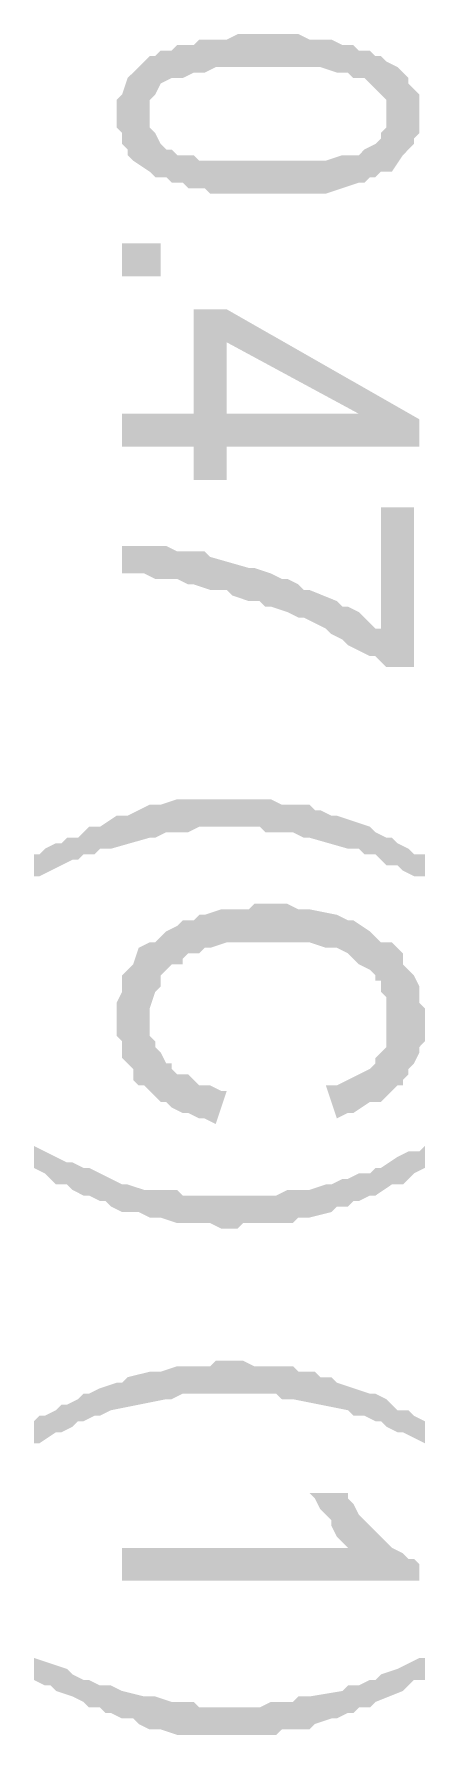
# Model space of a CAD drawing. Header units: inches. Extents: x -186 to 186, y -282 to 282.
# Drawn here: x 73.85 to 76.48, y -213.15 to -201.7 of the extents above; entities that cross this region are included whole.
import ezdxf

# ---------------------------------------------------------------- set-up
doc = ezdxf.new("R2010")
doc.units = ezdxf.units.IN
doc.header["$MEASUREMENT"] = 0
doc.layers.add('H', color=7, linetype='CONTINUOUS', lineweight=100)

msp = doc.modelspace()

# ---------------------------------------------------------------- hatches: boundary and pattern name
at = {"layer": 'H', "linetype": 'Continuous'}
for points in [[(76.444, -202.259), (76.444, -202.185), (76.444, -202.111), (76.407, -202.074), (76.37, -202.037), (76.37, -202), (76.333, -201.963), (76.296, -201.926), (76.222, -201.889), (76.185, -201.852), (76.148, -201.852), (76.111, -201.815), (76.037, -201.815), (76, -201.778), (75.963, -201.778), (75.926, -201.778), (75.852, -201.741), (75.815, -201.741), (75.741, -201.741), (75.704, -201.741), (75.63, -201.704), (75.222, -201.704), (75.148, -201.741), (75.111, -201.741), (75.037, -201.741), (74.963, -201.741), (74.926, -201.778), (74.889, -201.778), (74.815, -201.778), (74.778, -201.815), (74.741, -201.815), (74.704, -201.815), (74.667, -201.852), (74.63, -201.852), (74.593, -201.889), (74.63, -202.259), (74.63, -202.222), (74.63, -202.148), (74.667, -202.111), (74.704, -202.037), (74.778, -202), (74.815, -202), (74.852, -202), (74.926, -201.963), (74.963, -201.963), (75, -201.963), (75.074, -201.926), (75.185, -201.926), (75.259, -201.926), (75.556, -201.926), (75.63, -201.926), (75.778, -201.926), (75.889, -201.963), (75.926, -201.963), (75.963, -201.963), (76, -202), (76.037, -202), (76.074, -202), (76.111, -202.037), (76.148, -202.074), (76.185, -202.111), (76.222, -202.148), (76.222, -202.185), (76.222, -202.222), (76.259, -202.63), (76.333, -202.519), (76.37, -202.481), (76.407, -202.444), (76.407, -202.407), (76.444, -202.37), (76.444, -202.296)], [(76.259, -202.63), (76.222, -202.222), (76.222, -202.296), (76.222, -202.333), (76.185, -202.37), (76.185, -202.407), (76.148, -202.444), (76.074, -202.481), (76.037, -202.519), (76, -202.519), (75.963, -202.519), (75.926, -202.519), (75.815, -202.556), (75.778, -202.556), (75.704, -202.556), (75.148, -202.556), (75.074, -202.556), (75.037, -202.556), (74.963, -202.556), (74.926, -202.519), (74.889, -202.519), (74.852, -202.519), (74.815, -202.519), (74.778, -202.481), (74.741, -202.481), (74.704, -202.444), (74.667, -202.37), (74.63, -202.333), (74.63, -202.296), (74.63, -202.259), (74.593, -201.889), (74.556, -201.926), (74.481, -202), (74.444, -202.111), (74.407, -202.148), (74.407, -202.185), (74.407, -202.259), (74.407, -202.296), (74.407, -202.333), (74.444, -202.37), (74.444, -202.444), (74.481, -202.481), (74.481, -202.519), (74.519, -202.556), (74.63, -202.63), (74.667, -202.667), (74.704, -202.667), (74.741, -202.667), (74.778, -202.704), (74.852, -202.704), (74.889, -202.741), (74.926, -202.741), (75, -202.741), (75.037, -202.778), (75.111, -202.778), (75.222, -202.778), (75.296, -202.778), (75.556, -202.778), (75.63, -202.778), (75.704, -202.778), (75.778, -202.778), (75.815, -202.778), (76.037, -202.704), (76.074, -202.704), (76.111, -202.667), (76.148, -202.667), (76.185, -202.63), (76.222, -202.63)], [(74.444, -203.333), (74.704, -203.333), (74.704, -203.111), (74.444, -203.111)], [(76.444, -204.481), (76.444, -204.296), (75.148, -203.556), (74.926, -203.556), (74.926, -204.259), (74.444, -204.259), (74.444, -204.481), (74.926, -204.481), (74.926, -204.704), (75.148, -204.704), (75.148, -203.778), (76.037, -204.259)], [(76.444, -204.481), (76.037, -204.259), (75.148, -204.259), (75.148, -203.778), (75.148, -204.481)], [(76.407, -205.963), (76.407, -204.889), (76.185, -204.889), (76.185, -205.704), (76.148, -205.704), (76.111, -205.667), (76.074, -205.63), (76.037, -205.593), (75.963, -205.556), (75.926, -205.556), (75.889, -205.519), (75.704, -205.444), (75.667, -205.444), (75.63, -205.407), (75.556, -205.37), (75.519, -205.37), (75.444, -205.333), (75.333, -205.296), (75.296, -205.296), (75.037, -205.222), (75, -205.185), (74.926, -205.185), (74.852, -205.185), (74.815, -205.185), (74.741, -205.148), (74.704, -205.148), (74.593, -205.148), (74.519, -205.148), (74.444, -205.148), (74.444, -205.333), (74.481, -205.333), (74.593, -205.333), (74.667, -205.37), (74.704, -205.37), (74.815, -205.37), (74.889, -205.407), (74.926, -205.407), (75.037, -205.444), (75.111, -205.444), (75.148, -205.444), (75.185, -205.481), (75.296, -205.519), (75.37, -205.519), (75.407, -205.556), (75.444, -205.556), (75.556, -205.593), (75.63, -205.63), (75.667, -205.63), (75.815, -205.704), (75.852, -205.741), (75.926, -205.778), (75.963, -205.815), (76.037, -205.852), (76.111, -205.889), (76.148, -205.889), (76.185, -205.926), (76.222, -205.963)], [(76.481, -207.37), (76.481, -207.222), (76.407, -207.222), (76.37, -207.185), (76.296, -207.148), (76.259, -207.111), (76.222, -207.111), (76.148, -207.074), (76.111, -207.037), (76, -207), (75.889, -206.963), (75.852, -206.963), (75.778, -206.926), (75.741, -206.926), (75.704, -206.889), (75.63, -206.889), (75.593, -206.889), (75.519, -206.889), (75.444, -206.852), (75.333, -206.852), (75.259, -206.852), (75.074, -206.852), (75.037, -206.852), (74.889, -206.852), (74.852, -206.852), (74.815, -206.852), (74.704, -206.889), (74.63, -206.889), (74.481, -206.963), (74.444, -206.963), (74.407, -206.963), (74.296, -207.037), (74.222, -207.037), (74.185, -207.074), (74.148, -207.111), (74.074, -207.111), (74.037, -207.148), (74, -207.148), (73.926, -207.185), (73.889, -207.222), (73.852, -207.222), (73.852, -207.37), (73.889, -207.37), (74.111, -207.259), (74.148, -207.259), (74.185, -207.222), (74.259, -207.222), (74.296, -207.185), (74.37, -207.185), (74.63, -207.111), (74.667, -207.111), (74.741, -207.074), (74.778, -207.074), (74.852, -207.074), (74.889, -207.074), (74.963, -207.037), (75.37, -207.037), (75.407, -207.074), (75.481, -207.074), (75.519, -207.074), (75.593, -207.074), (75.667, -207.111), (75.704, -207.111), (75.963, -207.185), (76, -207.185), (76.037, -207.185), (76.074, -207.222), (76.148, -207.222), (76.185, -207.259), (76.222, -207.296), (76.296, -207.296), (76.333, -207.333), (76.407, -207.37)], [(76.259, -207.815), (76.185, -207.815), (76.148, -207.778), (76.111, -207.741), (76, -207.667), (75.963, -207.667), (75.889, -207.63), (75.704, -207.593), (75.63, -207.593), (75.556, -207.556), (75.333, -207.556), (75.296, -207.593), (75.222, -207.593), (75.185, -207.593), (75.111, -207.593), (75, -207.63), (74.963, -207.63), (74.926, -207.667), (74.852, -207.667), (74.815, -207.704), (74.741, -207.741), (74.704, -207.778), (74.667, -207.815), (74.63, -207.815), (74.556, -207.852), (74.519, -207.963), (74.481, -208), (74.444, -208.037), (74.444, -208.111), (74.444, -208.148), (74.407, -208.222), (74.407, -208.259), (74.407, -208.333), (74.407, -208.37), (74.407, -208.444), (74.444, -208.481), (74.444, -208.519), (74.444, -208.593), (74.481, -208.63), (74.519, -208.667), (74.519, -208.741), (74.556, -208.778), (74.593, -208.778), (74.63, -208.815), (74.63, -208.333), (74.63, -208.296), (74.63, -208.259), (74.667, -208.148), (74.704, -208.111), (74.704, -208.037), (74.741, -208), (74.778, -207.963), (74.852, -207.963), (74.852, -207.926), (74.889, -207.889), (74.963, -207.889), (75, -207.852), (75.037, -207.852), (75.148, -207.815), (75.185, -207.815), (75.259, -207.815), (75.333, -207.815), (75.593, -207.815), (75.667, -207.815), (75.704, -207.815), (75.815, -207.852), (75.852, -207.852), (75.889, -207.852), (75.963, -207.889), (76.037, -207.963), (76.111, -208), (76.148, -208.037), (76.148, -208.074), (76.185, -208.074), (76.185, -208.148), (76.222, -208.185), (76.222, -208.222), (76.222, -208.296), (76.222, -208.333)], [(76.481, -208.333), (76.481, -208.259), (76.444, -208.222), (76.444, -208.148), (76.444, -208.111), (76.407, -208.037), (76.37, -208), (76.333, -207.963), (76.333, -207.889), (76.296, -207.852), (76.259, -207.815), (76.222, -208.333), (76.222, -208.444), (76.222, -208.481), (76.222, -208.519), (76.148, -208.593), (76.148, -208.63), (76.111, -208.667), (76.037, -208.704), (75.963, -208.741), (75.889, -208.778), (75.815, -208.778), (75.889, -209), (75.963, -208.963), (76, -208.963), (76.111, -208.889), (76.185, -208.889), (76.259, -208.815), (76.296, -208.778), (76.333, -208.778), (76.333, -208.741), (76.37, -208.704), (76.37, -208.667), (76.407, -208.63), (76.444, -208.556), (76.444, -208.519), (76.481, -208.481), (76.481, -208.407)], [(75.148, -208.815), (75.111, -208.815), (75.037, -208.778), (74.963, -208.778), (74.926, -208.741), (74.889, -208.704), (74.815, -208.704), (74.778, -208.667), (74.778, -208.63), (74.741, -208.63), (74.704, -208.556), (74.667, -208.519), (74.667, -208.481), (74.63, -208.444), (74.63, -208.37), (74.63, -208.333), (74.63, -208.815), (74.667, -208.852), (74.704, -208.889), (74.741, -208.889), (74.778, -208.926), (74.852, -208.963), (74.889, -208.963), (74.963, -209), (75, -209), (75.074, -209.037)], [(76.481, -209.333), (76.481, -209.185), (76.444, -209.222), (76.37, -209.222), (76.296, -209.259), (76.185, -209.333), (76.148, -209.333), (76.111, -209.37), (76.037, -209.37), (75.963, -209.407), (75.926, -209.407), (75.852, -209.444), (75.815, -209.444), (75.704, -209.481), (75.63, -209.481), (75.593, -209.481), (75.556, -209.481), (75.481, -209.519), (75.444, -209.519), (75.37, -209.519), (74.963, -209.519), (74.926, -209.519), (74.852, -209.519), (74.815, -209.481), (74.778, -209.481), (74.667, -209.481), (74.593, -209.481), (74.481, -209.444), (74.444, -209.444), (74.37, -209.407), (74.296, -209.37), (74.222, -209.333), (74.185, -209.333), (74.111, -209.296), (74.074, -209.296), (73.852, -209.185), (73.852, -209.333), (73.926, -209.37), (73.963, -209.407), (74, -209.444), (74.074, -209.444), (74.111, -209.481), (74.185, -209.519), (74.222, -209.519), (74.296, -209.556), (74.333, -209.556), (74.37, -209.593), (74.444, -209.63), (74.519, -209.63), (74.556, -209.63), (74.63, -209.667), (74.667, -209.667), (74.704, -209.667), (74.815, -209.704), (74.889, -209.704), (74.926, -209.704), (75.037, -209.704), (75.111, -209.741), (75.222, -209.741), (75.259, -209.704), (75.37, -209.704), (75.444, -209.704), (75.481, -209.704), (75.519, -209.704), (75.593, -209.704), (75.63, -209.667), (75.704, -209.667), (75.852, -209.63), (75.889, -209.593), (75.963, -209.593), (76, -209.556), (76.037, -209.556), (76.111, -209.519), (76.148, -209.519), (76.259, -209.444), (76.333, -209.444), (76.37, -209.407), (76.407, -209.37)], [(76.481, -211.185), (76.481, -211.037), (76.407, -211), (76.37, -210.963), (76.296, -210.963), (76.259, -210.926), (76.222, -210.889), (76.148, -210.852), (76.111, -210.852), (76, -210.815), (75.889, -210.778), (75.852, -210.741), (75.778, -210.741), (75.741, -210.704), (75.704, -210.704), (75.63, -210.704), (75.593, -210.667), (75.519, -210.667), (75.444, -210.667), (75.333, -210.667), (75.259, -210.63), (75.074, -210.63), (75.037, -210.667), (74.889, -210.667), (74.852, -210.667), (74.815, -210.667), (74.704, -210.704), (74.63, -210.704), (74.481, -210.741), (74.444, -210.778), (74.407, -210.778), (74.296, -210.815), (74.222, -210.852), (74.185, -210.852), (74.148, -210.889), (74.074, -210.926), (74.037, -210.926), (74, -210.963), (73.926, -211), (73.889, -211), (73.852, -211.037), (73.852, -211.185), (73.889, -211.185), (74, -211.111), (74.037, -211.111), (74.111, -211.074), (74.148, -211.037), (74.185, -211.037), (74.259, -211), (74.296, -211), (74.37, -210.963), (74.741, -210.889), (74.778, -210.889), (74.852, -210.852), (74.889, -210.852), (74.963, -210.852), (75.37, -210.852), (75.407, -210.852), (75.481, -210.852), (75.519, -210.889), (75.593, -210.889), (75.963, -210.963), (76, -211), (76.037, -211), (76.074, -211), (76.148, -211.037), (76.185, -211.037), (76.222, -211.074), (76.296, -211.111), (76.333, -211.111), (76.407, -211.148)], [(76.444, -212.111), (76.444, -212), (76.407, -211.963), (76.37, -211.963), (76.333, -211.926), (76.259, -211.889), (76.222, -211.852), (76.185, -211.815), (76.148, -211.778), (76.111, -211.741), (76.074, -211.704), (76.037, -211.667), (76, -211.593), (76, -211.889), (74.444, -211.889), (74.444, -212.111)], [(76, -211.593), (75.963, -211.556), (75.963, -211.519), (75.704, -211.519), (75.741, -211.556), (75.778, -211.63), (75.815, -211.667), (75.852, -211.704), (75.852, -211.741), (75.889, -211.815), (75.926, -211.852), (75.963, -211.889), (76, -211.889)], [(76.481, -212.778), (76.481, -212.63), (76.444, -212.63), (76.37, -212.667), (76.296, -212.704), (76.185, -212.741), (76.148, -212.778), (76.111, -212.778), (76.037, -212.815), (75.963, -212.815), (75.926, -212.852), (75.704, -212.889), (75.63, -212.889), (75.593, -212.926), (75.556, -212.926), (75.481, -212.926), (75.444, -212.926), (75.37, -212.963), (74.963, -212.963), (74.926, -212.926), (74.852, -212.926), (74.815, -212.926), (74.778, -212.926), (74.667, -212.889), (74.593, -212.889), (74.444, -212.852), (74.37, -212.815), (74.296, -212.815), (74.222, -212.778), (74.185, -212.778), (74.111, -212.741), (74.074, -212.704), (73.852, -212.63), (73.852, -212.778), (73.926, -212.815), (73.963, -212.815), (74, -212.852), (74.111, -212.889), (74.185, -212.926), (74.222, -212.963), (74.296, -212.963), (74.333, -213), (74.37, -213), (74.444, -213.037), (74.519, -213.037), (74.556, -213.074), (74.63, -213.111), (74.667, -213.111), (74.704, -213.111), (74.815, -213.148), (74.889, -213.148), (74.926, -213.148), (75.037, -213.148), (75.111, -213.148), (75.222, -213.148), (75.259, -213.148), (75.37, -213.148), (75.444, -213.148), (75.481, -213.148), (75.519, -213.111), (75.593, -213.111), (75.63, -213.111), (75.704, -213.111), (75.741, -213.074), (75.852, -213.037), (75.889, -213.037), (75.963, -213), (76, -213), (76.037, -212.963), (76.111, -212.963), (76.148, -212.926), (76.333, -212.852), (76.37, -212.815), (76.407, -212.778)]]:
    msp.add_hatch(color=0, dxfattribs=at).paths.add_polyline_path(points)

doc.saveas('drawing.dxf')
